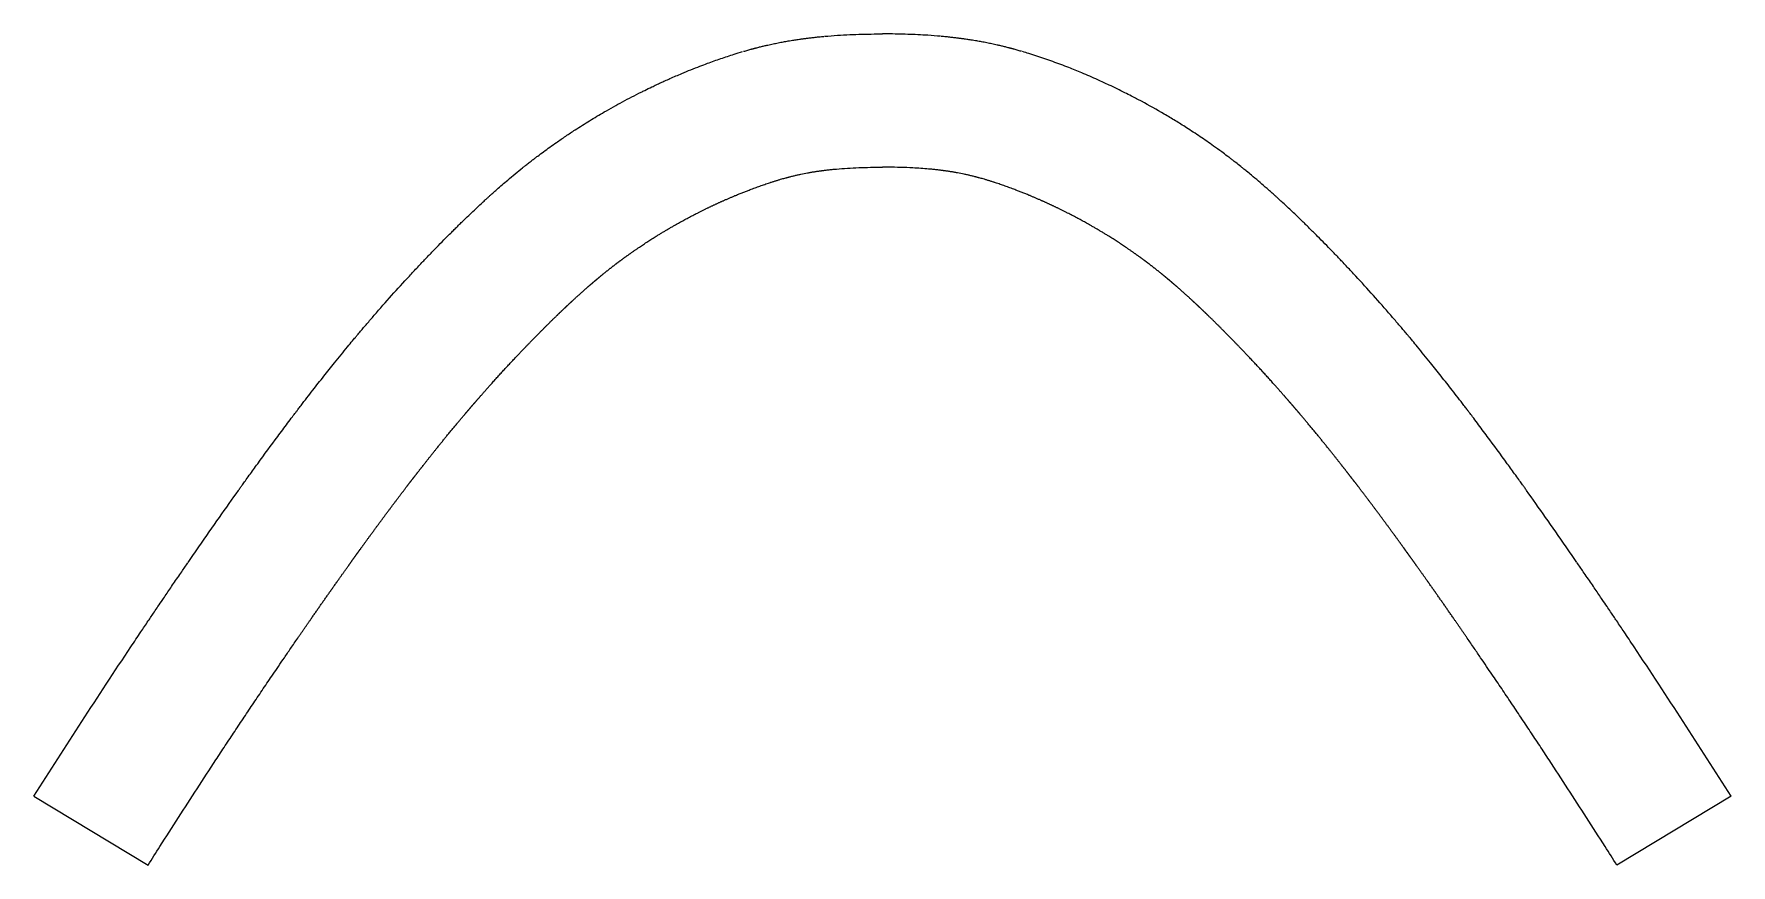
# Model space of a CAD drawing. Header units: millimetres. Extents: x -2789 to 12250, y -4440 to 7168.
# Drawn here: x 1039 to 1612, y 3062 to 3342 of the extents above; entities that cross this region are included whole.
import ezdxf

# ---------------------------------------------------------------- set-up
doc = ezdxf.new("R2010")
doc.units = ezdxf.units.MM
doc.header["$MEASUREMENT"] = 0

msp = doc.modelspace()

# ---------------------------------------------------------------- linework, layer by layer
for p, q in [((1038.95476, 3085.03489), (1077.49401, 3061.78433)), ((1611.99703, 3085.03489), (1573.45779, 3061.78433))]:
    msp.add_line(p, q)
at = {"color": 7, "linetype": 'Continuous'}
for points, knots in [([(1278.56454, 3336.61158), (1279.06726, 3336.75697), (1279.58253, 3336.90447), (1280.28243, 3337.10198), (1280.51341, 3337.16659), (1280.91205, 3337.27717), (1281.08161, 3337.32386), (1281.3382, 3337.39383), (1281.42116, 3337.41633), (1281.54194, 3337.44892), (1281.57649, 3337.45822), (1281.62666, 3337.4717), (1281.64305, 3337.4761), (1281.67983, 3337.48596), (1281.70976, 3337.49396), (1281.75653, 3337.50645), (1281.77701, 3337.51191), (1281.82652, 3337.5251), (1281.85467, 3337.53259), (1281.91045, 3337.54742), (1281.93816, 3337.55478), (1282.02073, 3337.57668), (1282.07507, 3337.59105), (1282.23422, 3337.63304), (1282.3317, 3337.65862), (1282.53437, 3337.7116), (1282.6386, 3337.73874), (1282.84989, 3337.79346), (1282.95517, 3337.82059), (1283.26949, 3337.90119), (1283.47602, 3337.9536), (1283.8878, 3338.05706), (1284.09418, 3338.1084), (1284.71506, 3338.26122), (1285.13017, 3338.36121), (1285.95838, 3338.55643), (1286.3725, 3338.65193), (1287.36018, 3338.87475), (1287.93954, 3339.00147), (1289.11146, 3339.24935), (1289.69455, 3339.36853), (1290.85521, 3339.59816), (1291.43356, 3339.70878), (1292.55622, 3339.91596), (1293.09982, 3340.01275), (1294.26455, 3340.21296), (1294.89476, 3340.31689), (1296.03454, 3340.49683), (1296.53912, 3340.57371), (1297.29282, 3340.68442), (1297.53875, 3340.71989), (1297.92517, 3340.77466), (1298.06572, 3340.79439), (1298.3703, 3340.83664), (1298.53562, 3340.85927), (1298.81546, 3340.89717), (1298.93746, 3340.91355), (1299.14997, 3340.94175), (1299.23643, 3340.95312), (1299.40606, 3340.97526), (1299.49323, 3340.98656), (1299.76346, 3341.02133), (1299.9499, 3341.04493), (1300.31879, 3341.09088), (1300.5033, 3341.11349), (1301.12428, 3341.18843), (1301.56679, 3341.23994), (1302.52535, 3341.34768), (1303.04584, 3341.40391), (1304.15308, 3341.51867), (1304.738, 3341.57673), (1305.44642, 3341.64434), (1305.5726, 3341.65628), (1305.69867, 3341.66809)], [0.0049469751, 0.0049469751, 0.0049469751, 0.0049469751, 0.0548192393, 0.0548192393, 0.0812972154, 0.0812972154, 0.1033127945, 0.1033127945, 0.1135452916, 0.1135452916, 0.1185151523, 0.1185151523, 0.1213829772, 0.1213829772, 0.124250802, 0.124250802, 0.1271186268, 0.1271186268, 0.1299864516, 0.1299864516, 0.1328542764, 0.1328542764, 0.1385899261, 0.1385899261, 0.1500612253, 0.1500612253, 0.1615325246, 0.1615325246, 0.1730038239, 0.1730038239, 0.1959464224, 0.1959464224, 0.2188890209, 0.2188890209, 0.264774218, 0.264774218, 0.310659415, 0.310659415, 0.3740237904, 0.3740237904, 0.4373881658, 0.4373881658, 0.5007525412, 0.5007525412, 0.5601917195, 0.5601917195, 0.6294627688, 0.6294627688, 0.6838335657, 0.6838335657, 0.7103078836, 0.7103078836, 0.7257488127, 0.7257488127, 0.7423010755, 0.7423010755, 0.75621299, 0.75621299, 0.7668279344, 0.7668279344, 0.7774428789, 0.7774428789, 0.7986727677, 0.7986727677, 0.8199026566, 0.8199026566, 0.8696053687, 0.8696053687, 0.925329982, 0.925329982, 0.9845775726, 0.9845775726, 0.9974194251, 0.9974194251, 0.9974194251, 0.9974194251]), ([(1305.88028, 3341.68474), (1307.36873, 3341.81814), (1308.8447, 3341.93116), (1311.67785, 3342.11532), (1313.04438, 3342.18959), (1315.78774, 3342.31265), (1317.16145, 3342.36107), (1319.8957, 3342.43387), (1321.25855, 3342.45839), (1323.57292, 3342.48233), (1324.52656, 3342.48703), (1325.47806, 3342.48698)], [0.00007817154, 0.00007817154, 0.00007817154, 0.00007817154, 0.00433148743, 0.00433148743, 0.00830990933, 0.00830990933, 0.01228833123, 0.01228833123, 0.01626675313, 0.01626675313, 0.01906552462, 0.01906552462, 0.01906552462, 0.01906552462]), ([(1345.07152, 3341.68474), (1343.64447, 3341.81264), (1342.22634, 3341.92202), (1339.67807, 3342.09008), (1338.54815, 3342.15443), (1336.27497, 3342.26567), (1335.13762, 3342.31214), (1331.72584, 3342.42616), (1329.46415, 3342.46778), (1326.63341, 3342.48528), (1326.05319, 3342.48701), (1325.47374, 3342.48698)], [0.00007817154, 0.00007817154, 0.00007817154, 0.00007817154, 0.0041624689, 0.0041624689, 0.00746213453, 0.00746213453, 0.01076180017, 0.01076180017, 0.01736113144, 0.01736113144, 0.01906552462, 0.01906552462, 0.01906552462, 0.01906552462]), ([(1372.38726, 3336.61158), (1371.88454, 3336.75697), (1371.36927, 3336.90447), (1370.66936, 3337.10198), (1370.43839, 3337.16659), (1370.03975, 3337.27717), (1369.87019, 3337.32386), (1369.61359, 3337.39383), (1369.53063, 3337.41633), (1369.40986, 3337.44892), (1369.37531, 3337.45822), (1369.32514, 3337.4717), (1369.30874, 3337.4761), (1369.27197, 3337.48596), (1369.24204, 3337.49396), (1369.19527, 3337.50645), (1369.17479, 3337.51191), (1369.12527, 3337.5251), (1369.09713, 3337.53259), (1369.04135, 3337.54742), (1369.01364, 3337.55478), (1368.93106, 3337.57668), (1368.87672, 3337.59105), (1368.71757, 3337.63304), (1368.6201, 3337.65862), (1368.41743, 3337.7116), (1368.3132, 3337.73874), (1368.1019, 3337.79346), (1367.99663, 3337.82059), (1367.6823, 3337.90119), (1367.47578, 3337.9536), (1367.06399, 3338.05706), (1366.85762, 3338.1084), (1366.23673, 3338.26122), (1365.82162, 3338.36121), (1364.99342, 3338.55643), (1364.5793, 3338.65193), (1363.59162, 3338.87475), (1363.01225, 3339.00147), (1361.84033, 3339.24935), (1361.25725, 3339.36853), (1360.09659, 3339.59816), (1359.51824, 3339.70878), (1358.39558, 3339.91596), (1357.85197, 3340.01275), (1356.68724, 3340.21296), (1356.05703, 3340.31689), (1354.91724, 3340.49683), (1354.41267, 3340.57371), (1353.65896, 3340.68442), (1353.41304, 3340.71989), (1353.02663, 3340.77466), (1352.88607, 3340.79439), (1352.5815, 3340.83664), (1352.41617, 3340.85927), (1352.13633, 3340.89717), (1352.01434, 3340.91355), (1351.80183, 3340.94175), (1351.71536, 3340.95312), (1351.54574, 3340.97526), (1351.45857, 3340.98656), (1351.18834, 3341.02133), (1351.0019, 3341.04493), (1350.63301, 3341.09088), (1350.4485, 3341.11349), (1349.82753, 3341.18843), (1349.38502, 3341.23994), (1348.42646, 3341.34768), (1347.90597, 3341.40391), (1346.79872, 3341.51867), (1346.2138, 3341.57673), (1345.50538, 3341.64434), (1345.3792, 3341.65628), (1345.25312, 3341.66809)], [0.0049469751, 0.0049469751, 0.0049469751, 0.0049469751, 0.0548192393, 0.0548192393, 0.0812972154, 0.0812972154, 0.1033127945, 0.1033127945, 0.1135452916, 0.1135452916, 0.1185151523, 0.1185151523, 0.1213829772, 0.1213829772, 0.124250802, 0.124250802, 0.1271186269, 0.1271186269, 0.1299864518, 0.1299864518, 0.1328542766, 0.1328542766, 0.1385899263, 0.1385899263, 0.1500612257, 0.1500612257, 0.1615325252, 0.1615325252, 0.1730038246, 0.1730038246, 0.1959464234, 0.1959464234, 0.2188890223, 0.2188890223, 0.26477422, 0.26477422, 0.3106594177, 0.3106594177, 0.3740237964, 0.3740237964, 0.4373881752, 0.4373881752, 0.5007525539, 0.5007525539, 0.5601917582, 0.5601917582, 0.6294633132, 0.6294633132, 0.6838338807, 0.6838338807, 0.7103079357, 0.7103079357, 0.7257488697, 0.7257488697, 0.7423011572, 0.7423011572, 0.7562130128, 0.7562130128, 0.7668279282, 0.7668279282, 0.7774428436, 0.7774428436, 0.7986726744, 0.7986726744, 0.8199025053, 0.8199025053, 0.8696047105, 0.8696047105, 0.9253298615, 0.9253298615, 0.9845774094, 0.9845774094, 0.9974194251, 0.9974194251, 0.9974194251, 0.9974194251]), ([(1090.97548, 3163.95854), (1092.21278, 3165.75609), (1093.42959, 3167.5187), (1097.01888, 3172.70217), (1099.33026, 3176.01864), (1103.79036, 3182.37364), (1105.93962, 3185.41292), (1108.23438, 3188.6313), (1108.46087, 3188.94866), (1108.91429, 3189.58335), (1109.1134, 3189.86184), (1109.51793, 3190.42696), (1109.69331, 3190.67184), (1110.01426, 3191.11962), (1110.17511, 3191.34389), (1110.78101, 3192.18811), (1111.22364, 3192.80369), (1112.61732, 3194.73831), (1113.56298, 3196.04562), (1116.80094, 3200.50317), (1119.05656, 3203.57546), (1122.3955, 3208.07263), (1123.51135, 3209.56665), (1125.16844, 3211.77182), (1125.71745, 3212.50015), (1126.62685, 3213.70278), (1126.98907, 3214.18078), (1127.54653, 3214.91483), (1127.74029, 3215.16966), (1128.02026, 3215.53749), (1128.1089, 3215.6539), (1128.33505, 3215.95065), (1128.47438, 3216.13332), (1128.78803, 3216.54421), (1128.96296, 3216.77315), (1129.3017, 3217.21598), (1129.46881, 3217.43419), (1129.80361, 3217.8709), (1129.97104, 3218.08907), (1130.47344, 3218.743), (1130.80852, 3219.17823), (1131.79786, 3220.46044), (1132.45055, 3221.30272), (1134.34308, 3223.73444), (1135.5779, 3225.30781), (1138.03313, 3228.40944), (1139.25284, 3229.93687), (1141.93498, 3233.26566), (1143.39324, 3235.05554), (1145.40896, 3237.50154), (1145.97596, 3238.18646), (1146.85371, 3239.24185), (1147.16608, 3239.61648), (1147.7101, 3240.26723), (1147.93923, 3240.54078), (1148.3286, 3241.00477), (1148.50002, 3241.20873), (1148.85111, 3241.62588), (1149.03379, 3241.84265), (1149.39307, 3242.26826), (1149.57171, 3242.47957), (1149.9293, 3242.9019), (1150.10826, 3243.11295), (1150.64565, 3243.74576), (1151.00466, 3244.16725), (1152.18616, 3245.5502), (1153.01011, 3246.50799), (1155.79275, 3249.72044), (1157.76041, 3251.955), (1161.71674, 3256.37445), (1163.70584, 3258.55976), (1166.65389, 3261.74477), (1167.59695, 3262.75565), (1169.00956, 3264.25797), (1169.48692, 3264.76356), (1170.36656, 3265.69143), (1170.76895, 3266.11448), (1171.58634, 3266.97106), (1172.00281, 3267.40605), (1172.83037, 3268.26735), (1173.24348, 3268.69581), (1174.48088, 3269.97461), (1175.30143, 3270.8166), (1176.94509, 3272.4914), (1177.76684, 3273.32277), (1179.0671, 3274.62877), (1179.54644, 3275.10819), (1180.21383, 3275.77281), (1180.40025, 3275.95815), (1180.77008, 3276.32524), (1180.95219, 3276.50574), (1181.33515, 3276.88453), (1181.53062, 3277.07755), (1181.94244, 3277.48343), (1182.14745, 3277.68508), (1182.75987, 3278.28617), (1183.16266, 3278.67988), (1183.96888, 3279.46467), (1184.36973, 3279.85322), (1185.4232, 3280.87), (1186.07214, 3281.49184), (1187.35882, 3282.71584), (1187.99787, 3283.31924), (1189.22768, 3284.47141), (1189.81444, 3285.01711), (1190.75968, 3285.8896), (1191.1185, 3286.21923), (1191.74334, 3286.79045), (1192.01112, 3287.03433), (1192.49541, 3287.47387), (1192.71167, 3287.6696), (1193.07032, 3287.99297), (1193.19844, 3288.10827), (1193.50784, 3288.38623), (1193.69804, 3288.55671), (1194.35194, 3289.14111), (1194.81285, 3289.55016), (1196.49351, 3291.03168), (1197.7079, 3292.08255), (1199.76013, 3293.82504), (1200.60627, 3294.53368), (1202.28729, 3295.92184), (1203.12991, 3296.60767), (1204.23968, 3297.49801), (1204.51832, 3297.72047), (1204.9819, 3298.08872), (1205.17316, 3298.24011), (1205.55273, 3298.53945), (1205.74318, 3298.68911), (1206.31653, 3299.13806), (1206.70145, 3299.43736), (1207.4085, 3299.98343), (1207.7364, 3300.23524), (1208.38786, 3300.73249), (1208.71422, 3300.98012), (1209.69519, 3301.71997), (1210.35161, 3302.20912), (1212.44828, 3303.75278), (1213.90187, 3304.79512), (1215.896, 3306.18811), (1216.4173, 3306.54891), (1217.46726, 3307.26905), (1217.99378, 3307.62689), (1219.57793, 3308.69366), (1220.64014, 3309.39587), (1223.32459, 3311.13781), (1224.95768, 3312.16766), (1228.23312, 3314.17543), (1229.88445, 3315.15918), (1233.58343, 3317.30025), (1235.63516, 3318.44641), (1239.79342, 3320.68614), (1241.89477, 3321.77642), (1244.40242, 3323.03007), (1244.80072, 3323.22778), (1245.99713, 3323.81741), (1246.81185, 3324.21307), (1248.12021, 3324.83892), (1248.61244, 3325.0723), (1249.58522, 3325.52953), (1250.07195, 3325.75637), (1251.03967, 3326.20324), (1251.52334, 3326.42457), (1252.57368, 3326.90073), (1253.14111, 3327.15511), (1255.04534, 3327.99947), (1256.38799, 3328.57925), (1259.76944, 3329.99946), (1261.79776, 3330.81523), (1264.68715, 3331.92554), (1265.54328, 3332.24803), (1267.14982, 3332.84081), (1267.89129, 3333.10946), (1269.38126, 3333.63964), (1270.1266, 3333.89995), (1272.36376, 3334.66639), (1273.85673, 3335.15804), (1276.30164, 3335.92988), (1277.25252, 3336.22186), (1278.20416, 3336.50572)], [0.0000881401, 0.0000881401, 0.0000881401, 0.0000881401, 0.0230739635, 0.0230739635, 0.0690456102, 0.0690456102, 0.1150172569, 0.1150172569, 0.1200936687, 0.1200936687, 0.1251700805, 0.1251700805, 0.1281846068, 0.1281846068, 0.1311991331, 0.1311991331, 0.1395234172, 0.1395234172, 0.1575039871, 0.1575039871, 0.2015762351, 0.2015762351, 0.2240403098, 0.2240403098, 0.2352663191, 0.2352663191, 0.2427415255, 0.2427415255, 0.2467575155, 0.2467575155, 0.2486801413, 0.2486801413, 0.251368395, 0.251368395, 0.2544087226, 0.2544087226, 0.2574490501, 0.2574490501, 0.2604893777, 0.2604893777, 0.2665700328, 0.2665700328, 0.2784886453, 0.2784886453, 0.3012369814, 0.3012369814, 0.3239853174, 0.3239853174, 0.3515314434, 0.3515314434, 0.3623577162, 0.3623577162, 0.3683407153, 0.3683407153, 0.3727793236, 0.3727793236, 0.3759547277, 0.3759547277, 0.3791301317, 0.3791301317, 0.3823055358, 0.3823055358, 0.3854809399, 0.3854809399, 0.3918317481, 0.3918317481, 0.4063701133, 0.4063701133, 0.440811039, 0.440811039, 0.4752519647, 0.4752519647, 0.4915172493, 0.4915172493, 0.4996024302, 0.4996024302, 0.5063158459, 0.5063158459, 0.5131267534, 0.5131267534, 0.5199376608, 0.5199376608, 0.5335594757, 0.5335594757, 0.5471812905, 0.5471812905, 0.5551405405, 0.5551405405, 0.5582412476, 0.5582412476, 0.5613419548, 0.5613419548, 0.5644426619, 0.5644426619, 0.567543369, 0.567543369, 0.5737447833, 0.5737447833, 0.5799461975, 0.5799461975, 0.590099908, 0.590099908, 0.6002536185, 0.6002536185, 0.6097623257, 0.6097623257, 0.6156224412, 0.6156224412, 0.619991742, 0.619991742, 0.6237206804, 0.6237206804, 0.6257319001, 0.6257319001, 0.6284740241, 0.6284740241, 0.6353004861, 0.6353004861, 0.6533233417, 0.6533233417, 0.6659585612, 0.6659585612, 0.6785937807, 0.6785937807, 0.6828371961, 0.6828371961, 0.6856612957, 0.6856612957, 0.6884853954, 0.6884853954, 0.6941335947, 0.6941335947, 0.6987861239, 0.6987861239, 0.7034386532, 0.7034386532, 0.7127437116, 0.7127437116, 0.7330527246, 0.7330527246, 0.7403138322, 0.7403138322, 0.7475749398, 0.7475749398, 0.762097155, 0.762097155, 0.7840690908, 0.7840690908, 0.8060410267, 0.8060410267, 0.8328943956, 0.8328943956, 0.8597477645, 0.8597477645, 0.8648107953, 0.8648107953, 0.8749368568, 0.8749368568, 0.8809949491, 0.8809949491, 0.8868481763, 0.8868481763, 0.8927014035, 0.8927014035, 0.8995632709, 0.8995632709, 0.9159230959, 0.9159230959, 0.9407251934, 0.9407251934, 0.9511604964, 0.9511604964, 0.9602951395, 0.9602951395, 0.9694297827, 0.9694297827, 0.987699069, 0.987699069, 0.9993125159, 0.9993125159, 0.9993125159, 0.9993125159]), ([(1559.97631, 3163.95854), (1558.73901, 3165.75609), (1557.52221, 3167.5187), (1553.93291, 3172.70217), (1551.62154, 3176.01864), (1547.16144, 3182.37364), (1545.01218, 3185.41292), (1542.71742, 3188.6313), (1542.49092, 3188.94866), (1542.0375, 3189.58335), (1541.83839, 3189.86184), (1541.43386, 3190.42696), (1541.25848, 3190.67184), (1540.93753, 3191.11962), (1540.77669, 3191.34389), (1540.17078, 3192.18811), (1539.72816, 3192.80369), (1538.33447, 3194.73831), (1537.38882, 3196.04562), (1534.15085, 3200.50317), (1531.89524, 3203.57546), (1528.55629, 3208.07263), (1527.44045, 3209.56665), (1525.78336, 3211.77182), (1525.23434, 3212.50015), (1524.32494, 3213.70278), (1523.96272, 3214.18078), (1523.40526, 3214.91483), (1523.21151, 3215.16966), (1522.93154, 3215.53749), (1522.84289, 3215.6539), (1522.61675, 3215.95065), (1522.47742, 3216.13332), (1522.16376, 3216.54421), (1521.98884, 3216.77315), (1521.6501, 3217.21597), (1521.48298, 3217.43419), (1521.14818, 3217.8709), (1520.98075, 3218.08907), (1520.47836, 3218.743), (1520.14327, 3219.17823), (1519.15394, 3220.46044), (1518.50124, 3221.30272), (1516.60871, 3223.73444), (1515.3739, 3225.30781), (1512.91867, 3228.40945), (1511.69895, 3229.93687), (1509.0168, 3233.26567), (1507.55853, 3235.05557), (1505.54282, 3237.50156), (1504.97585, 3238.18644), (1504.09812, 3239.24181), (1503.78575, 3239.61644), (1503.24172, 3240.26719), (1503.01259, 3240.54075), (1502.62328, 3241.00467), (1502.45193, 3241.20855), (1502.10097, 3241.62554), (1501.91836, 3241.84222), (1501.55922, 3242.26768), (1501.38064, 3242.47891), (1501.02318, 3242.90109), (1500.84429, 3243.11207), (1500.3071, 3243.74464), (1499.94821, 3244.16598), (1498.76655, 3245.54913), (1497.9423, 3246.50729), (1495.16028, 3249.71902), (1493.19356, 3251.95253), (1489.23912, 3256.36994), (1487.25099, 3258.55426), (1484.29788, 3261.74482), (1483.34879, 3262.76217), (1481.93331, 3264.26743), (1481.45896, 3264.76981), (1480.58938, 3265.68705), (1480.19396, 3266.10279), (1479.38459, 3266.95104), (1478.96898, 3267.38518), (1478.14307, 3268.24488), (1477.73077, 3268.67254), (1476.49582, 3269.94899), (1475.6769, 3270.78942), (1474.03659, 3272.46109), (1473.21649, 3273.29093), (1471.91549, 3274.59793), (1471.4338, 3275.07979), (1470.64402, 3275.86642), (1470.33914, 3276.16925), (1469.73599, 3276.76677), (1469.4065, 3277.09226), (1468.73185, 3277.75655), (1468.39784, 3278.08429), (1467.7334, 3278.73409), (1467.40209, 3279.057), (1466.41235, 3280.01833), (1465.75713, 3280.65031), (1464.53635, 3281.81925), (1463.97326, 3282.35499), (1462.85014, 3283.41657), (1462.29105, 3283.94144), (1461.27516, 3284.88865), (1460.81452, 3285.31568), (1459.89911, 3286.15917), (1459.44462, 3286.57541), (1458.73456, 3287.22166), (1458.48504, 3287.44797), (1458.13898, 3287.76076), (1458.03429, 3287.85524), (1457.8259, 3288.04298), (1457.71999, 3288.13825), (1457.44208, 3288.38789), (1457.26101, 3288.5502), (1456.68802, 3289.06237), (1456.29754, 3289.40934), (1455.51647, 3290.09943), (1455.12649, 3290.442), (1453.95788, 3291.46247), (1453.17958, 3292.13398), (1451.63332, 3293.45199), (1450.86127, 3294.10203), (1449.52838, 3295.20992), (1448.97135, 3295.6686), (1448.02287, 3296.44218), (1447.6329, 3296.75806), (1446.97468, 3297.28771), (1446.70258, 3297.50563), (1445.88722, 3298.15546), (1445.32904, 3298.59585), (1444.4371, 3299.29215), (1444.10527, 3299.54964), (1443.46441, 3300.04407), (1443.14838, 3300.28654), (1442.52274, 3300.76376), (1442.20934, 3301.00145), (1441.2674, 3301.71174), (1440.63714, 3302.18153), (1439.09954, 3303.31445), (1438.18806, 3303.975), (1436.51644, 3305.16655), (1435.75576, 3305.70136), (1434.24172, 3306.7518), (1433.48146, 3307.27235), (1431.19106, 3308.81989), (1429.6513, 3309.83279), (1426.86326, 3311.61798), (1425.61778, 3312.39822), (1423.12351, 3313.9274), (1421.86848, 3314.68031), (1418.08019, 3316.90388), (1415.52688, 3318.33789), (1411.82662, 3320.32377), (1410.71414, 3320.90915), (1408.83508, 3321.8785), (1408.07412, 3322.26575), (1406.44128, 3323.0856), (1405.57354, 3323.51471), (1403.79898, 3324.37787), (1402.90357, 3324.80627), (1401.36951, 3325.52862), (1400.72741, 3325.82762), (1399.45044, 3326.41503), (1398.81228, 3326.70505), (1397.26139, 3327.40113), (1396.35773, 3327.79947), (1394.54305, 3328.58524), (1393.63516, 3328.97119), (1391.26895, 3329.95816), (1389.81886, 3330.54451), (1387.46657, 3331.4657), (1386.56772, 3331.81058), (1383.86953, 3332.82415), (1382.0847, 3333.46601), (1378.50559, 3334.69679), (1376.71385, 3335.2844), (1374.19599, 3336.06886), (1373.47203, 3336.28964), (1372.74763, 3336.50572)], [0.0000881401, 0.0000881401, 0.0000881401, 0.0000881401, 0.0230739635, 0.0230739635, 0.0690456102, 0.0690456102, 0.1150172569, 0.1150172569, 0.1200936687, 0.1200936687, 0.1251700805, 0.1251700805, 0.1281846068, 0.1281846068, 0.1311991331, 0.1311991331, 0.1395234172, 0.1395234172, 0.1575039871, 0.1575039871, 0.2015762351, 0.2015762351, 0.2240403098, 0.2240403098, 0.2352663191, 0.2352663191, 0.2427415254, 0.2427415254, 0.2467575157, 0.2467575157, 0.2486801416, 0.2486801416, 0.2513683885, 0.2513683885, 0.2544087174, 0.2544087174, 0.2574490463, 0.2574490463, 0.2604893752, 0.2604893752, 0.2665700329, 0.2665700329, 0.2784886501, 0.2784886501, 0.301236989, 0.301236989, 0.3239853279, 0.3239853279, 0.3515316899, 0.3515316899, 0.3623574913, 0.3623574913, 0.368340525, 0.368340525, 0.3727791827, 0.3727791827, 0.3759534146, 0.3759534146, 0.3791276465, 0.3791276465, 0.3823018784, 0.3823018784, 0.3854761103, 0.3854761103, 0.3918245741, 0.3918245741, 0.4063683106, 0.4063683106, 0.4407929316, 0.4407929316, 0.4752175527, 0.4752175527, 0.4915866436, 0.4915866436, 0.4996176001, 0.4996176001, 0.5062154801, 0.5062154801, 0.5130125157, 0.5130125157, 0.5198095512, 0.5198095512, 0.5334036223, 0.5334036223, 0.5469976933, 0.5469976933, 0.5549964481, 0.5549964481, 0.5600865822, 0.5600865822, 0.5651767163, 0.5651767163, 0.5702668504, 0.5702668504, 0.5753569845, 0.5753569845, 0.5855372528, 0.5855372528, 0.5944504347, 0.5944504347, 0.6033636166, 0.6033636166, 0.6108278518, 0.6108278518, 0.6182677303, 0.6182677303, 0.6224757777, 0.6224757777, 0.6241300681, 0.6241300681, 0.6257843585, 0.6257843585, 0.6283948275, 0.6283948275, 0.634168178, 0.634168178, 0.6399415285, 0.6399415285, 0.6514862653, 0.6514862653, 0.6630310021, 0.6630310021, 0.6714337327, 0.6714337327, 0.6772964209, 0.6772964209, 0.6814368736, 0.6814368736, 0.689717779, 0.689717779, 0.6945765508, 0.6945765508, 0.699043701, 0.699043701, 0.7035108512, 0.7035108512, 0.7124451515, 0.7124451515, 0.7252352906, 0.7252352906, 0.7357446605, 0.7357446605, 0.7462540304, 0.7462540304, 0.7672727702, 0.7672727702, 0.7840053674, 0.7840053674, 0.8007379646, 0.8007379646, 0.8342031589, 0.8342031589, 0.848483994, 0.848483994, 0.8582032973, 0.8582032973, 0.8692823791, 0.8692823791, 0.8803614609, 0.8803614609, 0.8880864143, 0.8880864143, 0.8958113677, 0.8958113677, 0.9068676761, 0.9068676761, 0.9179239846, 0.9179239846, 0.9356643507, 0.9356643507, 0.9466259371, 0.9466259371, 0.96854911, 0.96854911, 0.9904722828, 0.9904722828, 0.9993125159, 0.9993125159, 0.9993125159, 0.9993125159]), ([(1341.05458, 3296.86438), (1339.3055, 3297.02114), (1337.55425, 3297.1425), (1334.38687, 3297.30774), (1333.00159, 3297.36296), (1330.20834, 3297.4429), (1328.79423, 3297.46794), (1326.73895, 3297.48455), (1326.1087, 3297.48701), (1325.4759, 3297.48698)], [0.00007817154, 0.00007817154, 0.00007817154, 0.00007817154, 0.00681057953, 0.00681057953, 0.01183370575, 0.01183370575, 0.01685683197, 0.01685683197, 0.01906552462, 0.01906552462, 0.01906552462, 0.01906552462]), ([(1038.95476, 3085.03489), (1044.29071, 3093.48416), (1049.67435, 3101.89415), (1060.60077, 3118.73422), (1066.14721, 3127.16681), (1072.83429, 3137.19646), (1073.95063, 3138.86625), (1075.89414, 3141.76531), (1076.71896, 3142.9932), (1078.23212, 3145.24118), (1078.91954, 3146.26068), (1080.0214, 3147.89215), (1080.43215, 3148.49977), (1081.36287, 3149.8754), (1081.88615, 3150.64797), (1083.18011, 3152.55488), (1083.96833, 3153.71377), (1085.65532, 3156.18867), (1086.55162, 3157.50106), (1087.94058, 3159.53135), (1088.39494, 3160.19501), (1089.20069, 3161.3711), (1089.54792, 3161.87768), (1090.24677, 3162.89672), (1090.59627, 3163.40613), (1090.94191, 3163.90969)], [0.93971023482, 0.93971023482, 0.93971023482, 0.93971023482, 0.95947253638, 0.95947253638, 0.97949166171, 0.97949166171, 0.98350164598, 0.98350164598, 0.98644459865, 0.98644459865, 0.98885877592, 0.98885877592, 0.99029172197, 0.99029172197, 0.99211757298, 0.99211757298, 0.99461989407, 0.99461989407, 0.99712221516, 0.99712221516, 0.99829786951, 0.99829786951, 0.99915808644, 0.99915808644, 0.99998888687, 0.99998888687, 0.99998888687, 0.99998888687]), ([(1611.99703, 3085.03489), (1606.66109, 3093.48416), (1601.27745, 3101.89415), (1590.35103, 3118.73421), (1584.80459, 3127.1668), (1578.11752, 3137.19644), (1577.00119, 3138.86623), (1575.05766, 3141.76531), (1574.23282, 3142.99322), (1572.71963, 3145.24123), (1572.03222, 3146.26074), (1570.93041, 3147.89213), (1570.51971, 3148.49967), (1569.58904, 3149.87523), (1569.06577, 3150.6478), (1567.77182, 3152.55468), (1566.98362, 3153.71355), (1565.29667, 3156.18838), (1564.40039, 3157.50074), (1563.01143, 3159.53104), (1562.55705, 3160.19473), (1561.75125, 3161.37088), (1561.404, 3161.87749), (1560.7051, 3162.89661), (1560.35556, 3163.40608), (1560.00989, 3163.90969)], [0.93971023482, 0.93971023482, 0.93971023482, 0.93971023482, 0.95947253057, 0.95947253057, 0.9794916513, 0.9794916513, 0.98350162341, 0.98350162341, 0.98644464261, 0.98644464261, 0.98885881999, 0.98885881999, 0.99029158631, 0.99029158631, 0.9921174386, 0.9921174386, 0.99461972368, 0.99461972368, 0.99712200876, 0.99712200876, 0.99829772792, 0.99829772792, 0.99915799679, 0.99915799679, 0.99998888687, 0.99998888687, 0.99998888687, 0.99998888687])]:
    msp.add_open_spline(points, degree=3, knots=knots, dxfattribs=at)
at = {"color": 7, "linetype": 'Continuous', "lineweight": 25}
for points, degree, knots in [([(1291.06693, 3293.38323), (1291.3262, 3293.45821), (1291.87482, 3293.61584), (1292.51961, 3293.79806), (1292.96327, 3293.92091), (1293.1931, 3293.98342), (1293.30456, 3294.01337), (1293.34128, 3294.0232), (1293.50858, 3294.06777), (1293.70998, 3294.12096), (1294.0976, 3294.22216), (1294.56096, 3294.34066), (1295.11319, 3294.47812), (1295.84169, 3294.65433), (1296.76878, 3294.86888), (1298.26208, 3295.19423), (1299.82145, 3295.5019), (1301.30898, 3295.76626), (1302.46826, 3295.95762), (1303.44877, 3296.10713), (1304.15399, 3296.20808), (1304.54957, 3296.26296), (1304.87774, 3296.30742), (1305.10769, 3296.33786), (1305.46317, 3296.38394), (1306.09818, 3296.46338), (1307.10249, 3296.58085), (1308.41736, 3296.72161), (1309.41372, 3296.81908), (1309.89721, 3296.86438)], 3, [0.0049469751, 0.0049469751, 0.0049469751, 0.0049469751, 0.0359617391, 0.0669765032, 0.0979912673, 0.1134986493, 0.1212523403, 0.1251291858, 0.1290060313, 0.1445134134, 0.1600207954, 0.1910355595, 0.2220503235, 0.2530650876, 0.3150946157, 0.3771241438, 0.5011832001, 0.5632127282, 0.6252422563, 0.6872717845, 0.7182865485, 0.7337939306, 0.7493013126, 0.7648086946, 0.7803160767, 0.8113308407, 0.8733603688, 0.935389897, 0.9974194251, 0.9974194251, 0.9974194251, 0.9974194251]), ([(1309.89721, 3296.86438), (1311.13611, 3296.97542), (1313.58627, 3297.15972), (1318.74163, 3297.41821), (1322.75552, 3297.4871), (1325.47541, 3297.48698), (1325.4759, 3297.48698)], 3, [0.00007817154, 0.00007817154, 0.00007817154, 0.00007817154, 0.00482458193, 0.00957099233, 0.01906381312, 0.01906552462, 0.01906552462, 0.01906552462, 0.01906552462]), ([(1359.88486, 3293.38323), (1359.6256, 3293.45821), (1359.07697, 3293.61584), (1358.43218, 3293.79806), (1357.98852, 3293.92091), (1357.7587, 3293.98342), (1357.64724, 3294.01337), (1357.61051, 3294.0232), (1357.44322, 3294.06777), (1357.24181, 3294.12096), (1356.8542, 3294.22216), (1356.39084, 3294.34066), (1355.83861, 3294.47812), (1355.11011, 3294.65433), (1354.18302, 3294.86888), (1352.68971, 3295.19423), (1351.13035, 3295.5019), (1349.64281, 3295.76626), (1348.48353, 3295.95762), (1347.50303, 3296.10713), (1346.7978, 3296.20808), (1346.40223, 3296.26296), (1346.07406, 3296.30742), (1345.8441, 3296.33786), (1345.48862, 3296.38394), (1344.85361, 3296.46338), (1343.8493, 3296.58085), (1342.53443, 3296.72161), (1341.53808, 3296.81908), (1341.05458, 3296.86438)], 3, [0.0049469751, 0.0049469751, 0.0049469751, 0.0049469751, 0.0359617391, 0.0669765032, 0.0979912673, 0.1134986493, 0.1212523403, 0.1251291858, 0.1290060313, 0.1445134134, 0.1600207954, 0.1910355595, 0.2220503235, 0.2530650876, 0.3150946157, 0.3771241438, 0.5011832001, 0.5632127282, 0.6252422563, 0.6872717845, 0.7182865485, 0.7337939306, 0.7493013126, 0.7648086946, 0.7803160767, 0.8113308407, 0.8733603688, 0.935389897, 0.9974194251, 0.9974194251, 0.9974194251, 0.9974194251]), ([(1128.04308, 3138.44397), (1131.75521, 3143.83696), (1136.92292, 3151.24989), (1139.68167, 3155.17909), (1141.82857, 3158.22129), (1143.65403, 3160.79408), (1144.80243, 3162.40573), (1145.36905, 3163.19918), (1145.68483, 3163.64087), (1145.92353, 3163.97451), (1146.23758, 3164.41311), (1146.61372, 3164.93796), (1147.29367, 3165.88551), (1148.64361, 3167.7618), (1150.72013, 3170.63259), (1153.05606, 3173.83839), (1155.35476, 3176.96921), (1157.616, 3180.02482), (1159.83939, 3183.00482), (1161.75221, 3185.54687), (1162.96405, 3187.1468), (1163.63684, 3188.03203), (1164.1537, 3188.71065), (1164.77976, 3189.53057), (1165.54049, 3190.52405), (1166.91035, 3192.30573), (1169.02173, 3195.02887), (1171.40867, 3198.07231), (1174.35858, 3201.78945), (1177.83702, 3206.09279), (1180.39933, 3209.20247), (1181.66763, 3210.7265), (1182.37123, 3211.56769), (1182.92144, 3212.22331), (1183.53398, 3212.95061), (1184.29152, 3213.84672), (1185.65995, 3215.45656), (1188.40397, 3218.64904), (1192.69935, 3223.53616), (1197.02806, 3228.31568), (1200.1429, 3231.6775), (1202.62491, 3234.31614), (1205.23316, 3237.04633), (1207.80782, 3239.69829), (1210.05339, 3241.97403), (1211.49023, 3243.4122), (1212.28955, 3244.20721), (1212.9163, 3244.82803), (1213.61233, 3245.51435), (1214.4674, 3246.35308), (1215.98806, 3247.83308), (1218.28715, 3250.03442), (1220.49711, 3252.10186), (1221.87155, 3253.36405), (1222.62608, 3254.0502), (1223.2059, 3254.57413), (1223.87867, 3255.17771), (1224.70831, 3255.91616), (1226.19154, 3257.22097), (1228.45945, 3259.1682), (1230.67329, 3261.00583), (1232.22737, 3262.26187), (1233.74704, 3263.4681), (1236.00644, 3265.21007), (1239.26674, 3267.6246), (1245.32292, 3271.84592), (1253.7063, 3277.02912), (1260.23889, 3280.5994), (1263.94332, 3282.49705), (1266.92629, 3283.95971), (1270.06128, 3285.42807), (1273.91386, 3287.14583), (1279.24157, 3289.34239), (1286.70992, 3292.0836), (1291.06693, 3293.38323)], 2, [0.0000881401, 0.0000881401, 0.0000881401, 0.0469267827, 0.070346104, 0.0859589849, 0.1015718658, 0.1132815264, 0.1191363568, 0.1220637719, 0.124015382, 0.1259669921, 0.1279186023, 0.1308460174, 0.1367008477, 0.1484105084, 0.1640233893, 0.1796362701, 0.195249151, 0.2108620319, 0.2264749128, 0.2381845734, 0.2440394037, 0.247942624, 0.2518458442, 0.2557490644, 0.2616038947, 0.2733135554, 0.2889264362, 0.3045393171, 0.3279586384, 0.3513779597, 0.3630876204, 0.3689424507, 0.3728456709, 0.3767488911, 0.3806521114, 0.3865069417, 0.3982166023, 0.4216359237, 0.4528616854, 0.4762810067, 0.4918938876, 0.5075067684, 0.5231196493, 0.5387325302, 0.5504421908, 0.5562970212, 0.5602002414, 0.5641034616, 0.5680066818, 0.5738615122, 0.5855711728, 0.6011840537, 0.6128937143, 0.6187485447, 0.6226517649, 0.6265549851, 0.6304582053, 0.6363130356, 0.6480226963, 0.6636355772, 0.6753452378, 0.6831516783, 0.6948613389, 0.7104742198, 0.7338935411, 0.7807321837, 0.8275708263, 0.8509901476, 0.8666030285, 0.8822159094, 0.8978287902, 0.9212481115, 0.9524738733, 0.9993125159, 0.9993125159, 0.9993125159]), ([(1522.90872, 3138.44397), (1519.19658, 3143.83696), (1514.02888, 3151.24989), (1511.27013, 3155.17909), (1509.12322, 3158.22129), (1507.29776, 3160.79408), (1506.14937, 3162.40573), (1505.58274, 3163.19918), (1505.26697, 3163.64087), (1505.02827, 3163.97451), (1504.71422, 3164.41311), (1504.33808, 3164.93796), (1503.65813, 3165.88551), (1502.30818, 3167.7618), (1500.23166, 3170.63259), (1497.89574, 3173.83839), (1495.59704, 3176.96921), (1493.3358, 3180.02482), (1491.1124, 3183.00482), (1489.19958, 3185.54687), (1487.98775, 3187.1468), (1487.31496, 3188.03203), (1486.7981, 3188.71065), (1486.17204, 3189.53057), (1485.41131, 3190.52405), (1484.04145, 3192.30573), (1481.93006, 3195.02887), (1479.54313, 3198.07231), (1476.59322, 3201.78945), (1473.11478, 3206.09279), (1470.55246, 3209.20247), (1469.28417, 3210.7265), (1468.58056, 3211.56769), (1468.03036, 3212.22331), (1467.41782, 3212.95061), (1466.66028, 3213.84672), (1465.29185, 3215.45656), (1462.54782, 3218.64904), (1458.25244, 3223.53616), (1453.92373, 3228.31568), (1450.8089, 3231.6775), (1448.32689, 3234.31614), (1445.71864, 3237.04633), (1443.14397, 3239.69829), (1440.8984, 3241.97403), (1439.46156, 3243.4122), (1438.66224, 3244.20721), (1438.0355, 3244.82803), (1437.33947, 3245.51435), (1436.48439, 3246.35308), (1434.96373, 3247.83308), (1432.66465, 3250.03442), (1430.45468, 3252.10186), (1429.08025, 3253.36405), (1428.32572, 3254.0502), (1427.74589, 3254.57413), (1427.07312, 3255.17771), (1426.24349, 3255.91616), (1424.76026, 3257.22097), (1422.49235, 3259.1682), (1420.2785, 3261.00583), (1418.72443, 3262.26187), (1417.20476, 3263.4681), (1414.94535, 3265.21007), (1411.68506, 3267.6246), (1405.62888, 3271.84592), (1397.24549, 3277.02912), (1390.71291, 3280.5994), (1387.00848, 3282.49705), (1384.0255, 3283.95971), (1380.89052, 3285.42807), (1377.03793, 3287.14583), (1371.71023, 3289.34239), (1364.24187, 3292.0836), (1359.88486, 3293.38323)], 2, [0.0000881401, 0.0000881401, 0.0000881401, 0.0469267827, 0.070346104, 0.0859589849, 0.1015718658, 0.1132815264, 0.1191363568, 0.1220637719, 0.124015382, 0.1259669921, 0.1279186023, 0.1308460174, 0.1367008477, 0.1484105084, 0.1640233893, 0.1796362701, 0.195249151, 0.2108620319, 0.2264749128, 0.2381845734, 0.2440394037, 0.247942624, 0.2518458442, 0.2557490644, 0.2616038947, 0.2733135554, 0.2889264362, 0.3045393171, 0.3279586384, 0.3513779597, 0.3630876204, 0.3689424507, 0.3728456709, 0.3767488911, 0.3806521114, 0.3865069417, 0.3982166023, 0.4216359237, 0.4528616854, 0.4762810067, 0.4918938876, 0.5075067684, 0.5231196493, 0.5387325302, 0.5504421908, 0.5562970212, 0.5602002414, 0.5641034616, 0.5680066818, 0.5738615122, 0.5855711728, 0.6011840537, 0.6128937143, 0.6187485447, 0.6226517649, 0.6265549851, 0.6304582053, 0.6363130356, 0.6480226963, 0.6636355772, 0.6753452378, 0.6831516783, 0.6948613389, 0.7104742198, 0.7338935411, 0.7807321837, 0.8275708263, 0.8509901476, 0.8666030285, 0.8822159094, 0.8978287902, 0.9212481115, 0.9524738733, 0.9993125159, 0.9993125159, 0.9993125159]), ([(1077.49401, 3061.78433), (1078.81308, 3063.87126), (1082.21108, 3069.22894), (1087.71721, 3077.83485), (1094.02275, 3087.58563), (1099.31101, 3095.67675), (1103.55883, 3102.12446), (1106.75179, 3106.94534), (1109.95046, 3111.74933), (1113.15423, 3116.53545), (1115.85114, 3120.54288), (1118.05766, 3123.80815), (1119.69547, 3126.2263), (1121.48132, 3128.85301), (1123.46964, 3131.76772), (1125.28547, 3134.42219), (1126.82553, 3136.66951), (1127.64086, 3137.85798), (1128.04308, 3138.44397)], 3, [0.9403280706, 0.9403280706, 0.9403280706, 0.9403280706, 0.94530249583, 0.95311483741, 0.96092717899, 0.96873952056, 0.97264569135, 0.97655186214, 0.98045803293, 0.98436420372, 0.98827037451, 0.9902234599, 0.99217654529, 0.99412963069, 0.99608271608, 0.99803580148, 0.99901234417, 0.99998888687, 0.99998888687, 0.99998888687, 0.99998888687]), ([(1573.45779, 3061.78433), (1572.13871, 3063.87126), (1568.74072, 3069.22894), (1563.23458, 3077.83485), (1556.92904, 3087.58563), (1551.64079, 3095.67675), (1547.39296, 3102.12446), (1544.20001, 3106.94534), (1541.00134, 3111.74933), (1537.79757, 3116.53545), (1535.10065, 3120.54288), (1532.89414, 3123.80815), (1531.25633, 3126.2263), (1529.47048, 3128.85301), (1527.48216, 3131.76772), (1525.66633, 3134.42219), (1524.12627, 3136.66951), (1523.31093, 3137.85798), (1522.90872, 3138.44397)], 3, [0.9403280706, 0.9403280706, 0.9403280706, 0.9403280706, 0.94530249583, 0.95311483741, 0.96092717899, 0.96873952056, 0.97264569135, 0.97655186214, 0.98045803293, 0.98436420372, 0.98827037451, 0.9902234599, 0.99217654529, 0.99412963069, 0.99608271608, 0.99803580148, 0.99901234417, 0.99998888687, 0.99998888687, 0.99998888687, 0.99998888687])]:
    msp.add_open_spline(points, degree=degree, knots=knots, dxfattribs=at)

doc.saveas('drawing.dxf')
